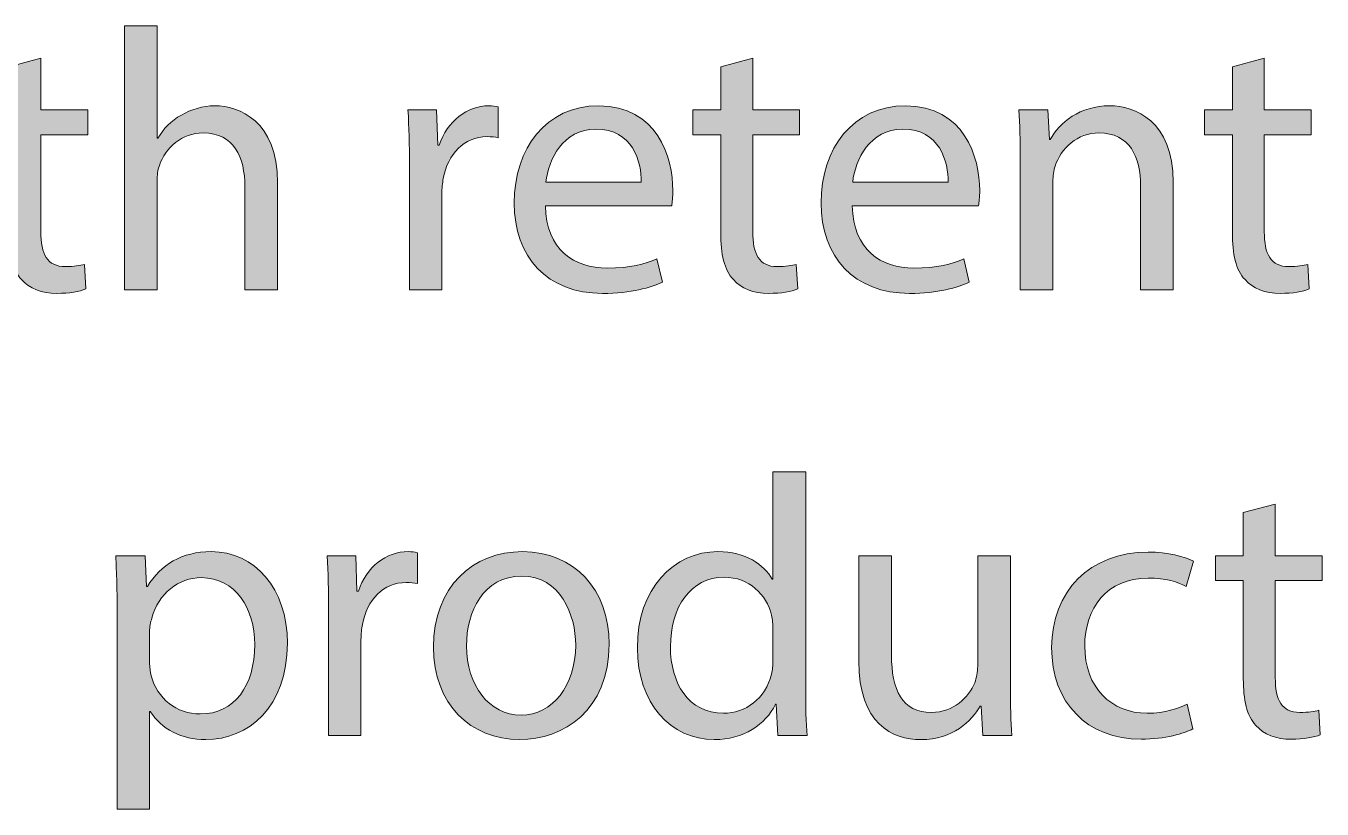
# Model space of a CAD drawing. Header units: inches. Extents: x 17 to 980, y -926 to -230.
# Drawn here: x 840.4 to 891.2, y -624.7 to -594.1 of the extents above; entities that cross this region are included whole.
import ezdxf

# ---------------------------------------------------------------- set-up
doc = ezdxf.new("R2010")
doc.units = ezdxf.units.IN
doc.header["$MEASUREMENT"] = 0
doc.layers.add('Layer 1', color=7, linetype='Continuous')

# ---------------------------------------------------------------- blocks, each defined once
blk = doc.blocks.new('block 2')
at = {"layer": 'Layer 1', "true_color": 0x231f20}
h = blk.add_hatch(color=179, dxfattribs=at)
h.dxf.hatch_style = 2
edge = h.paths.add_edge_path()
edge.add_spline(control_points=[(844.277, -594.075), (844.277, -594.075), (845.558, -594.075), (845.558, -594.075), (845.558, -594.075), (845.558, -598.469), (845.558, -598.469), (845.558, -598.469), (845.587, -598.469), (845.587, -598.469), (845.791, -598.105), (846.111, -597.785), (846.504, -597.567), (846.882, -597.348), (847.333, -597.203), (847.813, -597.203), (848.759, -597.203), (850.272, -597.785), (850.272, -600.215), (850.272, -600.215), (850.272, -604.405), (850.272, -604.405), (850.272, -604.405), (848.992, -604.405), (848.992, -604.405), (848.992, -604.405), (848.992, -600.36), (848.992, -600.36), (848.992, -599.225), (848.57, -598.265), (847.362, -598.265), (846.533, -598.265), (845.878, -598.847), (845.645, -599.545), (845.573, -599.72), (845.558, -599.909), (845.558, -600.157), (845.558, -600.157), (845.558, -604.405), (845.558, -604.405), (845.558, -604.405), (844.277, -604.405), (844.277, -604.405), (844.277, -604.405), (844.277, -594.075), (844.277, -594.075)], knot_values=[0, 0, 0, 0, 1, 1, 1, 2, 2, 2, 3, 3, 3, 4, 4, 4, 5, 5, 5, 6, 6, 6, 7, 7, 7, 8, 8, 8, 9, 9, 9, 10, 10, 10, 11, 11, 11, 12, 12, 12, 13, 13, 13, 14, 14, 14, 15, 15, 15, 15], degree=3, periodic=1)
h = blk.add_hatch(color=179, dxfattribs=at)
h.dxf.hatch_style = 2
edge = h.paths.add_edge_path()
edge.add_spline(control_points=[(841.003, -595.34), (841.003, -595.34), (841.003, -597.363), (841.003, -597.363), (841.003, -597.363), (842.836, -597.363), (842.836, -597.363), (842.836, -597.363), (842.836, -598.338), (842.836, -598.338), (842.836, -598.338), (841.003, -598.338), (841.003, -598.338), (841.003, -598.338), (841.003, -602.135), (841.003, -602.135), (841.003, -603.008), (841.251, -603.503), (841.963, -603.503), (842.298, -603.503), (842.546, -603.459), (842.705, -603.416), (842.705, -603.416), (842.764, -604.376), (842.764, -604.376), (842.516, -604.478), (842.124, -604.551), (841.629, -604.551), (841.032, -604.551), (840.552, -604.361), (840.247, -604.012), (839.883, -603.634), (839.752, -603.008), (839.752, -602.179), (839.752, -602.179), (839.752, -598.338), (839.752, -598.338), (839.752, -598.338), (838.661, -598.338), (838.661, -598.338), (838.661, -598.338), (838.661, -597.363), (838.661, -597.363), (838.661, -597.363), (839.752, -597.363), (839.752, -597.363), (839.752, -597.363), (839.752, -595.675), (839.752, -595.675), (839.752, -595.675), (841.003, -595.34), (841.003, -595.34)], knot_values=[0, 0, 0, 0, 1, 1, 1, 2, 2, 2, 3, 3, 3, 4, 4, 4, 5, 5, 5, 6, 6, 6, 7, 7, 7, 8, 8, 8, 9, 9, 9, 10, 10, 10, 11, 11, 11, 12, 12, 12, 13, 13, 13, 14, 14, 14, 15, 15, 15, 16, 16, 16, 17, 17, 17, 17], degree=3, periodic=1)
h = blk.add_hatch(color=179, dxfattribs=at)
h.dxf.hatch_style = 2
edge = h.paths.add_edge_path()
edge.add_spline(control_points=[(868.884, -595.34), (868.884, -595.34), (868.884, -597.363), (868.884, -597.363), (868.884, -597.363), (870.718, -597.363), (870.718, -597.363), (870.718, -597.363), (870.718, -598.338), (870.718, -598.338), (870.718, -598.338), (868.884, -598.338), (868.884, -598.338), (868.884, -598.338), (868.884, -602.135), (868.884, -602.135), (868.884, -603.008), (869.132, -603.503), (869.845, -603.503), (870.179, -603.503), (870.427, -603.459), (870.587, -603.416), (870.587, -603.416), (870.645, -604.376), (870.645, -604.376), (870.398, -604.478), (870.005, -604.551), (869.51, -604.551), (868.913, -604.551), (868.433, -604.361), (868.128, -604.012), (867.764, -603.634), (867.633, -603.008), (867.633, -602.179), (867.633, -602.179), (867.633, -598.338), (867.633, -598.338), (867.633, -598.338), (866.542, -598.338), (866.542, -598.338), (866.542, -598.338), (866.542, -597.363), (866.542, -597.363), (866.542, -597.363), (867.633, -597.363), (867.633, -597.363), (867.633, -597.363), (867.633, -595.675), (867.633, -595.675), (867.633, -595.675), (868.884, -595.34), (868.884, -595.34)], knot_values=[0, 0, 0, 0, 1, 1, 1, 2, 2, 2, 3, 3, 3, 4, 4, 4, 5, 5, 5, 6, 6, 6, 7, 7, 7, 8, 8, 8, 9, 9, 9, 10, 10, 10, 11, 11, 11, 12, 12, 12, 13, 13, 13, 14, 14, 14, 15, 15, 15, 16, 16, 16, 17, 17, 17, 17], degree=3, periodic=1)
h = blk.add_hatch(color=179, dxfattribs=at)
h.dxf.hatch_style = 2
edge = h.paths.add_edge_path()
edge.add_spline(control_points=[(888.922, -595.34), (888.922, -595.34), (888.922, -597.363), (888.922, -597.363), (888.922, -597.363), (890.756, -597.363), (890.756, -597.363), (890.756, -597.363), (890.756, -598.338), (890.756, -598.338), (890.756, -598.338), (888.922, -598.338), (888.922, -598.338), (888.922, -598.338), (888.922, -602.135), (888.922, -602.135), (888.922, -603.008), (889.17, -603.503), (889.883, -603.503), (890.217, -603.503), (890.465, -603.459), (890.625, -603.416), (890.625, -603.416), (890.683, -604.376), (890.683, -604.376), (890.436, -604.478), (890.043, -604.551), (889.548, -604.551), (888.951, -604.551), (888.472, -604.361), (888.166, -604.012), (887.802, -603.634), (887.671, -603.008), (887.671, -602.179), (887.671, -602.179), (887.671, -598.338), (887.671, -598.338), (887.671, -598.338), (886.58, -598.338), (886.58, -598.338), (886.58, -598.338), (886.58, -597.363), (886.58, -597.363), (886.58, -597.363), (887.671, -597.363), (887.671, -597.363), (887.671, -597.363), (887.671, -595.675), (887.671, -595.675), (887.671, -595.675), (888.922, -595.34), (888.922, -595.34)], knot_values=[0, 0, 0, 0, 1, 1, 1, 2, 2, 2, 3, 3, 3, 4, 4, 4, 5, 5, 5, 6, 6, 6, 7, 7, 7, 8, 8, 8, 9, 9, 9, 10, 10, 10, 11, 11, 11, 12, 12, 12, 13, 13, 13, 14, 14, 14, 15, 15, 15, 16, 16, 16, 17, 17, 17, 17], degree=3, periodic=1)
h = blk.add_hatch(color=179, dxfattribs=at)
h.dxf.hatch_style = 2
edge = h.paths.add_edge_path()
edge.add_spline(control_points=[(855.439, -599.56), (855.439, -598.731), (855.424, -598.018), (855.38, -597.363), (855.38, -597.363), (856.501, -597.363), (856.501, -597.363), (856.501, -597.363), (856.544, -598.745), (856.544, -598.745), (856.544, -598.745), (856.603, -598.745), (856.603, -598.745), (856.923, -597.8), (857.694, -597.203), (858.552, -597.203), (858.698, -597.203), (858.8, -597.217), (858.916, -597.247), (858.916, -597.247), (858.916, -598.454), (858.916, -598.454), (858.785, -598.425), (858.654, -598.41), (858.48, -598.41), (857.578, -598.41), (856.937, -599.094), (856.763, -600.055), (856.734, -600.229), (856.704, -600.433), (856.704, -600.651), (856.704, -600.651), (856.704, -604.405), (856.704, -604.405), (856.704, -604.405), (855.439, -604.405), (855.439, -604.405), (855.439, -604.405), (855.439, -599.56), (855.439, -599.56)], knot_values=[0, 0, 0, 0, 1, 1, 1, 2, 2, 2, 3, 3, 3, 4, 4, 4, 5, 5, 5, 6, 6, 6, 7, 7, 7, 8, 8, 8, 9, 9, 9, 10, 10, 10, 11, 11, 11, 12, 12, 12, 13, 13, 13, 13], degree=3, periodic=1)
h = blk.add_hatch(color=179, dxfattribs=at)
h.dxf.hatch_style = 2
edge = h.paths.add_edge_path()
edge.add_spline(control_points=[(860.765, -601.117), (860.794, -602.848), (861.9, -603.561), (863.18, -603.561), (864.096, -603.561), (864.649, -603.401), (865.13, -603.198), (865.13, -603.198), (865.348, -604.114), (865.348, -604.114), (864.897, -604.318), (864.126, -604.551), (863.005, -604.551), (860.837, -604.551), (859.542, -603.125), (859.542, -601), (859.542, -598.876), (860.794, -597.203), (862.845, -597.203), (865.144, -597.203), (865.755, -599.225), (865.755, -600.52), (865.755, -600.782), (865.726, -600.986), (865.711, -601.117), (865.711, -601.117), (860.765, -601.117), (860.765, -601.117)], knot_values=[0, 0, 0, 0, 1, 1, 1, 2, 2, 2, 3, 3, 3, 4, 4, 4, 5, 5, 5, 6, 6, 6, 7, 7, 7, 8, 8, 8, 9, 9, 9, 9], degree=3, periodic=1)
edge = h.paths.add_edge_path()
edge.add_spline(control_points=[(864.518, -600.2), (864.533, -599.385), (864.184, -598.12), (862.743, -598.12), (861.449, -598.12), (860.881, -599.313), (860.779, -600.2), (860.779, -600.2), (864.518, -600.2), (864.518, -600.2)], knot_values=[0, 0, 0, 0, 1, 1, 1, 2, 2, 2, 3, 3, 3, 3], degree=3, periodic=1)
h = blk.add_hatch(color=179, dxfattribs=at)
h.dxf.hatch_style = 2
edge = h.paths.add_edge_path()
edge.add_spline(control_points=[(872.785, -601.117), (872.814, -602.848), (873.919, -603.561), (875.2, -603.561), (876.116, -603.561), (876.669, -603.401), (877.15, -603.198), (877.15, -603.198), (877.368, -604.114), (877.368, -604.114), (876.917, -604.318), (876.146, -604.551), (875.025, -604.551), (872.857, -604.551), (871.562, -603.125), (871.562, -601), (871.562, -598.876), (872.814, -597.203), (874.865, -597.203), (877.164, -597.203), (877.775, -599.225), (877.775, -600.52), (877.775, -600.782), (877.746, -600.986), (877.731, -601.117), (877.731, -601.117), (872.785, -601.117), (872.785, -601.117)], knot_values=[0, 0, 0, 0, 1, 1, 1, 2, 2, 2, 3, 3, 3, 4, 4, 4, 5, 5, 5, 6, 6, 6, 7, 7, 7, 8, 8, 8, 9, 9, 9, 9], degree=3, periodic=1)
edge = h.paths.add_edge_path()
edge.add_spline(control_points=[(876.538, -600.2), (876.553, -599.385), (876.204, -598.12), (874.763, -598.12), (873.468, -598.12), (872.901, -599.313), (872.799, -600.2), (872.799, -600.2), (876.538, -600.2), (876.538, -600.2)], knot_values=[0, 0, 0, 0, 1, 1, 1, 2, 2, 2, 3, 3, 3, 3], degree=3, periodic=1)
h = blk.add_hatch(color=179, dxfattribs=at)
h.dxf.hatch_style = 2
edge = h.paths.add_edge_path()
edge.add_spline(control_points=[(879.362, -599.269), (879.362, -598.542), (879.348, -597.945), (879.304, -597.363), (879.304, -597.363), (880.439, -597.363), (880.439, -597.363), (880.439, -597.363), (880.512, -598.527), (880.512, -598.527), (880.512, -598.527), (880.541, -598.527), (880.541, -598.527), (880.89, -597.858), (881.705, -597.203), (882.869, -597.203), (883.843, -597.203), (885.357, -597.785), (885.357, -600.2), (885.357, -600.2), (885.357, -604.405), (885.357, -604.405), (885.357, -604.405), (884.076, -604.405), (884.076, -604.405), (884.076, -604.405), (884.076, -600.346), (884.076, -600.346), (884.076, -599.211), (883.654, -598.265), (882.447, -598.265), (881.603, -598.265), (880.948, -598.862), (880.73, -599.574), (880.671, -599.735), (880.643, -599.953), (880.643, -600.171), (880.643, -600.171), (880.643, -604.405), (880.643, -604.405), (880.643, -604.405), (879.362, -604.405), (879.362, -604.405), (879.362, -604.405), (879.362, -599.269), (879.362, -599.269)], knot_values=[0, 0, 0, 0, 1, 1, 1, 2, 2, 2, 3, 3, 3, 4, 4, 4, 5, 5, 5, 6, 6, 6, 7, 7, 7, 8, 8, 8, 9, 9, 9, 10, 10, 10, 11, 11, 11, 12, 12, 12, 13, 13, 13, 14, 14, 14, 15, 15, 15, 15], degree=3, periodic=1)
h = blk.add_hatch(color=179, dxfattribs=at)
h.dxf.hatch_style = 2
edge = h.paths.add_edge_path()
edge.add_spline(control_points=[(870.958, -611.537), (870.958, -611.537), (870.958, -620.049), (870.958, -620.049), (870.958, -620.675), (870.972, -621.387), (871.016, -621.868), (871.016, -621.868), (869.867, -621.868), (869.867, -621.868), (869.867, -621.868), (869.808, -620.645), (869.808, -620.645), (869.808, -620.645), (869.779, -620.645), (869.779, -620.645), (869.386, -621.431), (868.528, -622.028), (867.378, -622.028), (865.676, -622.028), (864.367, -620.587), (864.367, -618.448), (864.352, -616.106), (865.807, -614.665), (867.524, -614.665), (868.601, -614.665), (869.328, -615.175), (869.648, -615.742), (869.648, -615.742), (869.677, -615.742), (869.677, -615.742), (869.677, -615.742), (869.677, -611.537), (869.677, -611.537), (869.677, -611.537), (870.958, -611.537), (870.958, -611.537)], knot_values=[0, 0, 0, 0, 1, 1, 1, 2, 2, 2, 3, 3, 3, 4, 4, 4, 5, 5, 5, 6, 6, 6, 7, 7, 7, 8, 8, 8, 9, 9, 9, 10, 10, 10, 11, 11, 11, 12, 12, 12, 12], degree=3, periodic=1)
edge = h.paths.add_edge_path()
edge.add_spline(control_points=[(869.677, -617.692), (869.677, -617.532), (869.663, -617.314), (869.619, -617.153), (869.43, -616.339), (868.731, -615.669), (867.771, -615.669), (866.447, -615.669), (865.662, -616.833), (865.662, -618.39), (865.662, -619.816), (866.36, -620.995), (867.742, -620.995), (868.601, -620.995), (869.386, -620.427), (869.619, -619.467), (869.663, -619.292), (869.677, -619.118), (869.677, -618.914), (869.677, -618.914), (869.677, -617.692), (869.677, -617.692)], knot_values=[0, 0, 0, 0, 1, 1, 1, 2, 2, 2, 3, 3, 3, 4, 4, 4, 5, 5, 5, 6, 6, 6, 7, 7, 7, 7], degree=3, periodic=1)
h = blk.add_hatch(color=179, dxfattribs=at)
h.dxf.hatch_style = 2
edge = h.paths.add_edge_path()
edge.add_spline(control_points=[(889.352, -612.803), (889.352, -612.803), (889.352, -614.826), (889.352, -614.826), (889.352, -614.826), (891.185, -614.826), (891.185, -614.826), (891.185, -614.826), (891.185, -615.8), (891.185, -615.8), (891.185, -615.8), (889.352, -615.8), (889.352, -615.8), (889.352, -615.8), (889.352, -619.598), (889.352, -619.598), (889.352, -620.471), (889.599, -620.965), (890.312, -620.965), (890.647, -620.965), (890.894, -620.922), (891.054, -620.878), (891.054, -620.878), (891.112, -621.839), (891.112, -621.839), (890.865, -621.94), (890.472, -622.013), (889.977, -622.013), (889.381, -622.013), (888.901, -621.824), (888.595, -621.475), (888.231, -621.097), (888.1, -620.471), (888.1, -619.641), (888.1, -619.641), (888.1, -615.8), (888.1, -615.8), (888.1, -615.8), (887.009, -615.8), (887.009, -615.8), (887.009, -615.8), (887.009, -614.826), (887.009, -614.826), (887.009, -614.826), (888.1, -614.826), (888.1, -614.826), (888.1, -614.826), (888.1, -613.137), (888.1, -613.137), (888.1, -613.137), (889.352, -612.803), (889.352, -612.803)], knot_values=[0, 0, 0, 0, 1, 1, 1, 2, 2, 2, 3, 3, 3, 4, 4, 4, 5, 5, 5, 6, 6, 6, 7, 7, 7, 8, 8, 8, 9, 9, 9, 10, 10, 10, 11, 11, 11, 12, 12, 12, 13, 13, 13, 14, 14, 14, 15, 15, 15, 16, 16, 16, 17, 17, 17, 17], degree=3, periodic=1)
h = blk.add_hatch(color=179, dxfattribs=at)
h.dxf.hatch_style = 2
edge = h.paths.add_edge_path()
edge.add_spline(control_points=[(843.994, -617.124), (843.994, -616.222), (843.965, -615.495), (843.936, -614.826), (843.936, -614.826), (845.085, -614.826), (845.085, -614.826), (845.085, -614.826), (845.144, -616.033), (845.144, -616.033), (845.144, -616.033), (845.173, -616.033), (845.173, -616.033), (845.697, -615.175), (846.526, -614.665), (847.675, -614.665), (849.378, -614.665), (850.658, -616.106), (850.658, -618.245), (850.658, -620.776), (849.116, -622.028), (847.457, -622.028), (846.526, -622.028), (845.711, -621.62), (845.289, -620.922), (845.289, -620.922), (845.26, -620.922), (845.26, -620.922), (845.26, -620.922), (845.26, -624.748), (845.26, -624.748), (845.26, -624.748), (843.994, -624.748), (843.994, -624.748), (843.994, -624.748), (843.994, -617.124), (843.994, -617.124)], knot_values=[0, 0, 0, 0, 1, 1, 1, 2, 2, 2, 3, 3, 3, 4, 4, 4, 5, 5, 5, 6, 6, 6, 7, 7, 7, 8, 8, 8, 9, 9, 9, 10, 10, 10, 11, 11, 11, 12, 12, 12, 12], degree=3, periodic=1)
edge = h.paths.add_edge_path()
edge.add_spline(control_points=[(845.26, -619.001), (845.26, -619.19), (845.289, -619.365), (845.318, -619.525), (845.551, -620.413), (846.322, -621.024), (847.239, -621.024), (848.592, -621.024), (849.378, -619.918), (849.378, -618.303), (849.378, -616.892), (848.636, -615.684), (847.282, -615.684), (846.409, -615.684), (845.595, -616.309), (845.347, -617.27), (845.303, -617.43), (845.26, -617.619), (845.26, -617.793), (845.26, -617.793), (845.26, -619.001), (845.26, -619.001)], knot_values=[0, 0, 0, 0, 1, 1, 1, 2, 2, 2, 3, 3, 3, 4, 4, 4, 5, 5, 5, 6, 6, 6, 7, 7, 7, 7], degree=3, periodic=1)
h = blk.add_hatch(color=179, dxfattribs=at)
h.dxf.hatch_style = 2
edge = h.paths.add_edge_path()
edge.add_spline(control_points=[(852.274, -617.022), (852.274, -616.193), (852.259, -615.48), (852.216, -614.826), (852.216, -614.826), (853.336, -614.826), (853.336, -614.826), (853.336, -614.826), (853.38, -616.208), (853.38, -616.208), (853.38, -616.208), (853.438, -616.208), (853.438, -616.208), (853.758, -615.262), (854.529, -614.665), (855.388, -614.665), (855.533, -614.665), (855.635, -614.68), (855.751, -614.709), (855.751, -614.709), (855.751, -615.917), (855.751, -615.917), (855.62, -615.888), (855.49, -615.873), (855.315, -615.873), (854.413, -615.873), (853.773, -616.557), (853.598, -617.517), (853.569, -617.692), (853.54, -617.895), (853.54, -618.114), (853.54, -618.114), (853.54, -621.868), (853.54, -621.868), (853.54, -621.868), (852.274, -621.868), (852.274, -621.868), (852.274, -621.868), (852.274, -617.022), (852.274, -617.022)], knot_values=[0, 0, 0, 0, 1, 1, 1, 2, 2, 2, 3, 3, 3, 4, 4, 4, 5, 5, 5, 6, 6, 6, 7, 7, 7, 8, 8, 8, 9, 9, 9, 10, 10, 10, 11, 11, 11, 12, 12, 12, 13, 13, 13, 13], degree=3, periodic=1)
h = blk.add_hatch(color=179, dxfattribs=at)
h.dxf.hatch_style = 2
edge = h.paths.add_edge_path()
edge.add_spline(control_points=[(863.26, -618.288), (863.26, -620.893), (861.456, -622.028), (859.753, -622.028), (857.847, -622.028), (856.378, -620.631), (856.378, -618.405), (856.378, -616.047), (857.92, -614.665), (859.87, -614.665), (861.892, -614.665), (863.26, -616.135), (863.26, -618.288)], knot_values=[0, 0, 0, 0, 1, 1, 1, 2, 2, 2, 3, 3, 3, 4, 4, 4, 4], degree=3, periodic=1)
edge = h.paths.add_edge_path()
edge.add_spline(control_points=[(857.673, -618.361), (857.673, -619.903), (858.56, -621.067), (859.811, -621.067), (861.034, -621.067), (861.95, -619.918), (861.95, -618.332), (861.95, -617.139), (861.354, -615.625), (859.841, -615.625), (858.327, -615.625), (857.673, -617.022), (857.673, -618.361)], knot_values=[0, 0, 0, 0, 1, 1, 1, 2, 2, 2, 3, 3, 3, 4, 4, 4, 4], degree=3, periodic=1)
h = blk.add_hatch(color=179, dxfattribs=at)
h.dxf.hatch_style = 2
edge = h.paths.add_edge_path()
edge.add_spline(control_points=[(886.121, -621.606), (885.786, -621.78), (885.044, -622.013), (884.098, -622.013), (881.974, -622.013), (880.592, -620.573), (880.592, -618.419), (880.592, -616.251), (882.076, -614.68), (884.375, -614.68), (885.132, -614.68), (885.801, -614.869), (886.15, -615.044), (886.15, -615.044), (885.859, -616.033), (885.859, -616.033), (885.554, -615.858), (885.073, -615.699), (884.375, -615.699), (882.76, -615.699), (881.887, -616.892), (881.887, -618.361), (881.887, -619.991), (882.935, -620.995), (884.331, -620.995), (885.059, -620.995), (885.539, -620.806), (885.903, -620.645), (885.903, -620.645), (886.121, -621.606), (886.121, -621.606)], knot_values=[0, 0, 0, 0, 1, 1, 1, 2, 2, 2, 3, 3, 3, 4, 4, 4, 5, 5, 5, 6, 6, 6, 7, 7, 7, 8, 8, 8, 9, 9, 9, 10, 10, 10, 10], degree=3, periodic=1)
h = blk.add_hatch(color=179, dxfattribs=at)
h.dxf.hatch_style = 2
edge = h.paths.add_edge_path()
edge.add_spline(control_points=[(878.976, -619.947), (878.976, -620.675), (878.99, -621.315), (879.034, -621.868), (879.034, -621.868), (877.899, -621.868), (877.899, -621.868), (877.899, -621.868), (877.827, -620.718), (877.827, -620.718), (877.827, -620.718), (877.797, -620.718), (877.797, -620.718), (877.463, -621.286), (876.721, -622.028), (875.469, -622.028), (874.364, -622.028), (873.039, -621.417), (873.039, -618.943), (873.039, -618.943), (873.039, -614.826), (873.039, -614.826), (873.039, -614.826), (874.32, -614.826), (874.32, -614.826), (874.32, -614.826), (874.32, -618.725), (874.32, -618.725), (874.32, -620.063), (874.727, -620.965), (875.891, -620.965), (876.75, -620.965), (877.346, -620.369), (877.579, -619.802), (877.652, -619.612), (877.695, -619.38), (877.695, -619.147), (877.695, -619.147), (877.695, -614.826), (877.695, -614.826), (877.695, -614.826), (878.976, -614.826), (878.976, -614.826), (878.976, -614.826), (878.976, -619.947), (878.976, -619.947)], knot_values=[0, 0, 0, 0, 1, 1, 1, 2, 2, 2, 3, 3, 3, 4, 4, 4, 5, 5, 5, 6, 6, 6, 7, 7, 7, 8, 8, 8, 9, 9, 9, 10, 10, 10, 11, 11, 11, 12, 12, 12, 13, 13, 13, 14, 14, 14, 15, 15, 15, 15], degree=3, periodic=1)
at = {"layer": 'Layer 1', "lineweight": 0}
for points, knots in [([(844.277, -594.075), (844.277, -594.075), (845.558, -594.075), (845.558, -594.075), (845.558, -594.075), (845.558, -598.469), (845.558, -598.469), (845.558, -598.469), (845.587, -598.469), (845.587, -598.469), (845.791, -598.105), (846.111, -597.785), (846.504, -597.567), (846.882, -597.348), (847.333, -597.203), (847.813, -597.203), (848.759, -597.203), (850.272, -597.785), (850.272, -600.215), (850.272, -600.215), (850.272, -604.405), (850.272, -604.405), (850.272, -604.405), (848.992, -604.405), (848.992, -604.405), (848.992, -604.405), (848.992, -600.36), (848.992, -600.36), (848.992, -599.225), (848.57, -598.265), (847.362, -598.265), (846.533, -598.265), (845.878, -598.847), (845.645, -599.545), (845.573, -599.72), (845.558, -599.909), (845.558, -600.157), (845.558, -600.157), (845.558, -604.405), (845.558, -604.405), (845.558, -604.405), (844.277, -604.405), (844.277, -604.405), (844.277, -604.405), (844.277, -594.075), (844.277, -594.075)], [0, 0, 0, 0, 1, 1, 1, 2, 2, 2, 3, 3, 3, 4, 4, 4, 5, 5, 5, 6, 6, 6, 7, 7, 7, 8, 8, 8, 9, 9, 9, 10, 10, 10, 11, 11, 11, 12, 12, 12, 13, 13, 13, 14, 14, 14, 15, 15, 15, 15]), ([(841.003, -595.34), (841.003, -595.34), (841.003, -597.363), (841.003, -597.363), (841.003, -597.363), (842.836, -597.363), (842.836, -597.363), (842.836, -597.363), (842.836, -598.338), (842.836, -598.338), (842.836, -598.338), (841.003, -598.338), (841.003, -598.338), (841.003, -598.338), (841.003, -602.135), (841.003, -602.135), (841.003, -603.008), (841.251, -603.503), (841.963, -603.503), (842.298, -603.503), (842.546, -603.459), (842.705, -603.416), (842.705, -603.416), (842.764, -604.376), (842.764, -604.376), (842.516, -604.478), (842.124, -604.551), (841.629, -604.551), (841.032, -604.551), (840.552, -604.361), (840.247, -604.012), (839.883, -603.634), (839.752, -603.008), (839.752, -602.179), (839.752, -602.179), (839.752, -598.338), (839.752, -598.338), (839.752, -598.338), (838.661, -598.338), (838.661, -598.338), (838.661, -598.338), (838.661, -597.363), (838.661, -597.363), (838.661, -597.363), (839.752, -597.363), (839.752, -597.363), (839.752, -597.363), (839.752, -595.675), (839.752, -595.675), (839.752, -595.675), (841.003, -595.34), (841.003, -595.34)], [0, 0, 0, 0, 1, 1, 1, 2, 2, 2, 3, 3, 3, 4, 4, 4, 5, 5, 5, 6, 6, 6, 7, 7, 7, 8, 8, 8, 9, 9, 9, 10, 10, 10, 11, 11, 11, 12, 12, 12, 13, 13, 13, 14, 14, 14, 15, 15, 15, 16, 16, 16, 17, 17, 17, 17]), ([(868.884, -595.34), (868.884, -595.34), (868.884, -597.363), (868.884, -597.363), (868.884, -597.363), (870.718, -597.363), (870.718, -597.363), (870.718, -597.363), (870.718, -598.338), (870.718, -598.338), (870.718, -598.338), (868.884, -598.338), (868.884, -598.338), (868.884, -598.338), (868.884, -602.135), (868.884, -602.135), (868.884, -603.008), (869.132, -603.503), (869.845, -603.503), (870.179, -603.503), (870.427, -603.459), (870.587, -603.416), (870.587, -603.416), (870.645, -604.376), (870.645, -604.376), (870.398, -604.478), (870.005, -604.551), (869.51, -604.551), (868.913, -604.551), (868.433, -604.361), (868.128, -604.012), (867.764, -603.634), (867.633, -603.008), (867.633, -602.179), (867.633, -602.179), (867.633, -598.338), (867.633, -598.338), (867.633, -598.338), (866.542, -598.338), (866.542, -598.338), (866.542, -598.338), (866.542, -597.363), (866.542, -597.363), (866.542, -597.363), (867.633, -597.363), (867.633, -597.363), (867.633, -597.363), (867.633, -595.675), (867.633, -595.675), (867.633, -595.675), (868.884, -595.34), (868.884, -595.34)], [0, 0, 0, 0, 1, 1, 1, 2, 2, 2, 3, 3, 3, 4, 4, 4, 5, 5, 5, 6, 6, 6, 7, 7, 7, 8, 8, 8, 9, 9, 9, 10, 10, 10, 11, 11, 11, 12, 12, 12, 13, 13, 13, 14, 14, 14, 15, 15, 15, 16, 16, 16, 17, 17, 17, 17]), ([(888.922, -595.34), (888.922, -595.34), (888.922, -597.363), (888.922, -597.363), (888.922, -597.363), (890.756, -597.363), (890.756, -597.363), (890.756, -597.363), (890.756, -598.338), (890.756, -598.338), (890.756, -598.338), (888.922, -598.338), (888.922, -598.338), (888.922, -598.338), (888.922, -602.135), (888.922, -602.135), (888.922, -603.008), (889.17, -603.503), (889.883, -603.503), (890.217, -603.503), (890.465, -603.459), (890.625, -603.416), (890.625, -603.416), (890.683, -604.376), (890.683, -604.376), (890.436, -604.478), (890.043, -604.551), (889.548, -604.551), (888.951, -604.551), (888.472, -604.361), (888.166, -604.012), (887.802, -603.634), (887.671, -603.008), (887.671, -602.179), (887.671, -602.179), (887.671, -598.338), (887.671, -598.338), (887.671, -598.338), (886.58, -598.338), (886.58, -598.338), (886.58, -598.338), (886.58, -597.363), (886.58, -597.363), (886.58, -597.363), (887.671, -597.363), (887.671, -597.363), (887.671, -597.363), (887.671, -595.675), (887.671, -595.675), (887.671, -595.675), (888.922, -595.34), (888.922, -595.34)], [0, 0, 0, 0, 1, 1, 1, 2, 2, 2, 3, 3, 3, 4, 4, 4, 5, 5, 5, 6, 6, 6, 7, 7, 7, 8, 8, 8, 9, 9, 9, 10, 10, 10, 11, 11, 11, 12, 12, 12, 13, 13, 13, 14, 14, 14, 15, 15, 15, 16, 16, 16, 17, 17, 17, 17]), ([(855.439, -599.56), (855.439, -598.731), (855.424, -598.018), (855.38, -597.363), (855.38, -597.363), (856.501, -597.363), (856.501, -597.363), (856.501, -597.363), (856.544, -598.745), (856.544, -598.745), (856.544, -598.745), (856.603, -598.745), (856.603, -598.745), (856.923, -597.8), (857.694, -597.203), (858.552, -597.203), (858.698, -597.203), (858.8, -597.217), (858.916, -597.247), (858.916, -597.247), (858.916, -598.454), (858.916, -598.454), (858.785, -598.425), (858.654, -598.41), (858.48, -598.41), (857.578, -598.41), (856.937, -599.094), (856.763, -600.055), (856.734, -600.229), (856.704, -600.433), (856.704, -600.651), (856.704, -600.651), (856.704, -604.405), (856.704, -604.405), (856.704, -604.405), (855.439, -604.405), (855.439, -604.405), (855.439, -604.405), (855.439, -599.56), (855.439, -599.56)], [0, 0, 0, 0, 1, 1, 1, 2, 2, 2, 3, 3, 3, 4, 4, 4, 5, 5, 5, 6, 6, 6, 7, 7, 7, 8, 8, 8, 9, 9, 9, 10, 10, 10, 11, 11, 11, 12, 12, 12, 13, 13, 13, 13]), ([(860.765, -601.117), (860.794, -602.848), (861.9, -603.561), (863.18, -603.561), (864.096, -603.561), (864.649, -603.401), (865.13, -603.198), (865.13, -603.198), (865.348, -604.114), (865.348, -604.114), (864.897, -604.318), (864.126, -604.551), (863.005, -604.551), (860.837, -604.551), (859.542, -603.125), (859.542, -601), (859.542, -598.876), (860.794, -597.203), (862.845, -597.203), (865.144, -597.203), (865.755, -599.225), (865.755, -600.52), (865.755, -600.782), (865.726, -600.986), (865.711, -601.117), (865.711, -601.117), (860.765, -601.117), (860.765, -601.117)], [0, 0, 0, 0, 1, 1, 1, 2, 2, 2, 3, 3, 3, 4, 4, 4, 5, 5, 5, 6, 6, 6, 7, 7, 7, 8, 8, 8, 9, 9, 9, 9]), ([(872.785, -601.117), (872.814, -602.848), (873.919, -603.561), (875.2, -603.561), (876.116, -603.561), (876.669, -603.401), (877.15, -603.198), (877.15, -603.198), (877.368, -604.114), (877.368, -604.114), (876.917, -604.318), (876.146, -604.551), (875.025, -604.551), (872.857, -604.551), (871.562, -603.125), (871.562, -601), (871.562, -598.876), (872.814, -597.203), (874.865, -597.203), (877.164, -597.203), (877.775, -599.225), (877.775, -600.52), (877.775, -600.782), (877.746, -600.986), (877.731, -601.117), (877.731, -601.117), (872.785, -601.117), (872.785, -601.117)], [0, 0, 0, 0, 1, 1, 1, 2, 2, 2, 3, 3, 3, 4, 4, 4, 5, 5, 5, 6, 6, 6, 7, 7, 7, 8, 8, 8, 9, 9, 9, 9]), ([(879.362, -599.269), (879.362, -598.542), (879.348, -597.945), (879.304, -597.363), (879.304, -597.363), (880.439, -597.363), (880.439, -597.363), (880.439, -597.363), (880.512, -598.527), (880.512, -598.527), (880.512, -598.527), (880.541, -598.527), (880.541, -598.527), (880.89, -597.858), (881.705, -597.203), (882.869, -597.203), (883.843, -597.203), (885.357, -597.785), (885.357, -600.2), (885.357, -600.2), (885.357, -604.405), (885.357, -604.405), (885.357, -604.405), (884.076, -604.405), (884.076, -604.405), (884.076, -604.405), (884.076, -600.346), (884.076, -600.346), (884.076, -599.211), (883.654, -598.265), (882.447, -598.265), (881.603, -598.265), (880.948, -598.862), (880.73, -599.574), (880.671, -599.735), (880.643, -599.953), (880.643, -600.171), (880.643, -600.171), (880.643, -604.405), (880.643, -604.405), (880.643, -604.405), (879.362, -604.405), (879.362, -604.405), (879.362, -604.405), (879.362, -599.269), (879.362, -599.269)], [0, 0, 0, 0, 1, 1, 1, 2, 2, 2, 3, 3, 3, 4, 4, 4, 5, 5, 5, 6, 6, 6, 7, 7, 7, 8, 8, 8, 9, 9, 9, 10, 10, 10, 11, 11, 11, 12, 12, 12, 13, 13, 13, 14, 14, 14, 15, 15, 15, 15]), ([(864.518, -600.2), (864.533, -599.385), (864.184, -598.12), (862.743, -598.12), (861.449, -598.12), (860.881, -599.313), (860.779, -600.2), (860.779, -600.2), (864.518, -600.2), (864.518, -600.2)], [0, 0, 0, 0, 1, 1, 1, 2, 2, 2, 3, 3, 3, 3]), ([(876.538, -600.2), (876.553, -599.385), (876.204, -598.12), (874.763, -598.12), (873.468, -598.12), (872.901, -599.313), (872.799, -600.2), (872.799, -600.2), (876.538, -600.2), (876.538, -600.2)], [0, 0, 0, 0, 1, 1, 1, 2, 2, 2, 3, 3, 3, 3]), ([(870.958, -611.537), (870.958, -611.537), (870.958, -620.049), (870.958, -620.049), (870.958, -620.675), (870.972, -621.387), (871.016, -621.868), (871.016, -621.868), (869.867, -621.868), (869.867, -621.868), (869.867, -621.868), (869.808, -620.645), (869.808, -620.645), (869.808, -620.645), (869.779, -620.645), (869.779, -620.645), (869.386, -621.431), (868.528, -622.028), (867.378, -622.028), (865.676, -622.028), (864.367, -620.587), (864.367, -618.448), (864.352, -616.106), (865.807, -614.665), (867.524, -614.665), (868.601, -614.665), (869.328, -615.175), (869.648, -615.742), (869.648, -615.742), (869.677, -615.742), (869.677, -615.742), (869.677, -615.742), (869.677, -611.537), (869.677, -611.537), (869.677, -611.537), (870.958, -611.537), (870.958, -611.537)], [0, 0, 0, 0, 1, 1, 1, 2, 2, 2, 3, 3, 3, 4, 4, 4, 5, 5, 5, 6, 6, 6, 7, 7, 7, 8, 8, 8, 9, 9, 9, 10, 10, 10, 11, 11, 11, 12, 12, 12, 12]), ([(889.352, -612.803), (889.352, -612.803), (889.352, -614.826), (889.352, -614.826), (889.352, -614.826), (891.185, -614.826), (891.185, -614.826), (891.185, -614.826), (891.185, -615.8), (891.185, -615.8), (891.185, -615.8), (889.352, -615.8), (889.352, -615.8), (889.352, -615.8), (889.352, -619.598), (889.352, -619.598), (889.352, -620.471), (889.599, -620.965), (890.312, -620.965), (890.647, -620.965), (890.894, -620.922), (891.054, -620.878), (891.054, -620.878), (891.112, -621.839), (891.112, -621.839), (890.865, -621.94), (890.472, -622.013), (889.977, -622.013), (889.381, -622.013), (888.901, -621.824), (888.595, -621.475), (888.231, -621.097), (888.1, -620.471), (888.1, -619.641), (888.1, -619.641), (888.1, -615.8), (888.1, -615.8), (888.1, -615.8), (887.009, -615.8), (887.009, -615.8), (887.009, -615.8), (887.009, -614.826), (887.009, -614.826), (887.009, -614.826), (888.1, -614.826), (888.1, -614.826), (888.1, -614.826), (888.1, -613.137), (888.1, -613.137), (888.1, -613.137), (889.352, -612.803), (889.352, -612.803)], [0, 0, 0, 0, 1, 1, 1, 2, 2, 2, 3, 3, 3, 4, 4, 4, 5, 5, 5, 6, 6, 6, 7, 7, 7, 8, 8, 8, 9, 9, 9, 10, 10, 10, 11, 11, 11, 12, 12, 12, 13, 13, 13, 14, 14, 14, 15, 15, 15, 16, 16, 16, 17, 17, 17, 17]), ([(843.994, -617.124), (843.994, -616.222), (843.965, -615.495), (843.936, -614.826), (843.936, -614.826), (845.085, -614.826), (845.085, -614.826), (845.085, -614.826), (845.144, -616.033), (845.144, -616.033), (845.144, -616.033), (845.173, -616.033), (845.173, -616.033), (845.697, -615.175), (846.526, -614.665), (847.675, -614.665), (849.378, -614.665), (850.658, -616.106), (850.658, -618.245), (850.658, -620.776), (849.116, -622.028), (847.457, -622.028), (846.526, -622.028), (845.711, -621.62), (845.289, -620.922), (845.289, -620.922), (845.26, -620.922), (845.26, -620.922), (845.26, -620.922), (845.26, -624.748), (845.26, -624.748), (845.26, -624.748), (843.994, -624.748), (843.994, -624.748), (843.994, -624.748), (843.994, -617.124), (843.994, -617.124)], [0, 0, 0, 0, 1, 1, 1, 2, 2, 2, 3, 3, 3, 4, 4, 4, 5, 5, 5, 6, 6, 6, 7, 7, 7, 8, 8, 8, 9, 9, 9, 10, 10, 10, 11, 11, 11, 12, 12, 12, 12]), ([(852.274, -617.022), (852.274, -616.193), (852.259, -615.48), (852.216, -614.826), (852.216, -614.826), (853.336, -614.826), (853.336, -614.826), (853.336, -614.826), (853.38, -616.208), (853.38, -616.208), (853.38, -616.208), (853.438, -616.208), (853.438, -616.208), (853.758, -615.262), (854.529, -614.665), (855.388, -614.665), (855.533, -614.665), (855.635, -614.68), (855.751, -614.709), (855.751, -614.709), (855.751, -615.917), (855.751, -615.917), (855.62, -615.888), (855.49, -615.873), (855.315, -615.873), (854.413, -615.873), (853.773, -616.557), (853.598, -617.517), (853.569, -617.692), (853.54, -617.895), (853.54, -618.114), (853.54, -618.114), (853.54, -621.868), (853.54, -621.868), (853.54, -621.868), (852.274, -621.868), (852.274, -621.868), (852.274, -621.868), (852.274, -617.022), (852.274, -617.022)], [0, 0, 0, 0, 1, 1, 1, 2, 2, 2, 3, 3, 3, 4, 4, 4, 5, 5, 5, 6, 6, 6, 7, 7, 7, 8, 8, 8, 9, 9, 9, 10, 10, 10, 11, 11, 11, 12, 12, 12, 13, 13, 13, 13]), ([(863.26, -618.288), (863.26, -620.893), (861.456, -622.028), (859.753, -622.028), (857.847, -622.028), (856.378, -620.631), (856.378, -618.405), (856.378, -616.047), (857.92, -614.665), (859.87, -614.665), (861.892, -614.665), (863.26, -616.135), (863.26, -618.288)], [0, 0, 0, 0, 1, 1, 1, 2, 2, 2, 3, 3, 3, 4, 4, 4, 4]), ([(886.121, -621.606), (885.786, -621.78), (885.044, -622.013), (884.098, -622.013), (881.974, -622.013), (880.592, -620.573), (880.592, -618.419), (880.592, -616.251), (882.076, -614.68), (884.375, -614.68), (885.132, -614.68), (885.801, -614.869), (886.15, -615.044), (886.15, -615.044), (885.859, -616.033), (885.859, -616.033), (885.554, -615.858), (885.073, -615.699), (884.375, -615.699), (882.76, -615.699), (881.887, -616.892), (881.887, -618.361), (881.887, -619.991), (882.935, -620.995), (884.331, -620.995), (885.059, -620.995), (885.539, -620.806), (885.903, -620.645), (885.903, -620.645), (886.121, -621.606), (886.121, -621.606)], [0, 0, 0, 0, 1, 1, 1, 2, 2, 2, 3, 3, 3, 4, 4, 4, 5, 5, 5, 6, 6, 6, 7, 7, 7, 8, 8, 8, 9, 9, 9, 10, 10, 10, 10]), ([(878.976, -619.947), (878.976, -620.675), (878.99, -621.315), (879.034, -621.868), (879.034, -621.868), (877.899, -621.868), (877.899, -621.868), (877.899, -621.868), (877.827, -620.718), (877.827, -620.718), (877.827, -620.718), (877.797, -620.718), (877.797, -620.718), (877.463, -621.286), (876.721, -622.028), (875.469, -622.028), (874.364, -622.028), (873.039, -621.417), (873.039, -618.943), (873.039, -618.943), (873.039, -614.826), (873.039, -614.826), (873.039, -614.826), (874.32, -614.826), (874.32, -614.826), (874.32, -614.826), (874.32, -618.725), (874.32, -618.725), (874.32, -620.063), (874.727, -620.965), (875.891, -620.965), (876.75, -620.965), (877.346, -620.369), (877.579, -619.802), (877.652, -619.612), (877.695, -619.38), (877.695, -619.147), (877.695, -619.147), (877.695, -614.826), (877.695, -614.826), (877.695, -614.826), (878.976, -614.826), (878.976, -614.826), (878.976, -614.826), (878.976, -619.947), (878.976, -619.947)], [0, 0, 0, 0, 1, 1, 1, 2, 2, 2, 3, 3, 3, 4, 4, 4, 5, 5, 5, 6, 6, 6, 7, 7, 7, 8, 8, 8, 9, 9, 9, 10, 10, 10, 11, 11, 11, 12, 12, 12, 13, 13, 13, 14, 14, 14, 15, 15, 15, 15]), ([(845.26, -619.001), (845.26, -619.19), (845.289, -619.365), (845.318, -619.525), (845.551, -620.413), (846.322, -621.024), (847.239, -621.024), (848.592, -621.024), (849.378, -619.918), (849.378, -618.303), (849.378, -616.892), (848.636, -615.684), (847.282, -615.684), (846.409, -615.684), (845.595, -616.309), (845.347, -617.27), (845.303, -617.43), (845.26, -617.619), (845.26, -617.793), (845.26, -617.793), (845.26, -619.001), (845.26, -619.001)], [0, 0, 0, 0, 1, 1, 1, 2, 2, 2, 3, 3, 3, 4, 4, 4, 5, 5, 5, 6, 6, 6, 7, 7, 7, 7]), ([(857.673, -618.361), (857.673, -619.903), (858.56, -621.067), (859.811, -621.067), (861.034, -621.067), (861.95, -619.918), (861.95, -618.332), (861.95, -617.139), (861.354, -615.625), (859.841, -615.625), (858.327, -615.625), (857.673, -617.022), (857.673, -618.361)], [0, 0, 0, 0, 1, 1, 1, 2, 2, 2, 3, 3, 3, 4, 4, 4, 4]), ([(869.677, -617.692), (869.677, -617.532), (869.663, -617.314), (869.619, -617.153), (869.43, -616.339), (868.731, -615.669), (867.771, -615.669), (866.447, -615.669), (865.662, -616.833), (865.662, -618.39), (865.662, -619.816), (866.36, -620.995), (867.742, -620.995), (868.601, -620.995), (869.386, -620.427), (869.619, -619.467), (869.663, -619.292), (869.677, -619.118), (869.677, -618.914), (869.677, -618.914), (869.677, -617.692), (869.677, -617.692)], [0, 0, 0, 0, 1, 1, 1, 2, 2, 2, 3, 3, 3, 4, 4, 4, 5, 5, 5, 6, 6, 6, 7, 7, 7, 7])]:
    blk.add_open_spline(points, degree=3, knots=knots, dxfattribs=at)

msp = doc.modelspace()

# ---------------------------------------------------------------- block references
at = {"layer": 'Layer 1'}
msp.add_blockref('block 2', (0, 0), dxfattribs=at)

doc.saveas('drawing.dxf')
